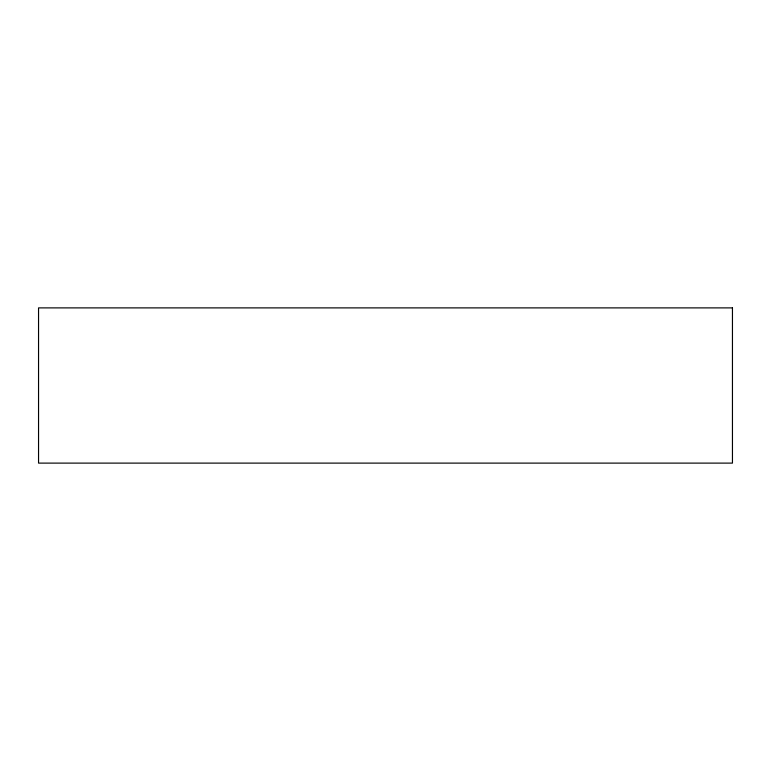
<?xml version="1.0" encoding="UTF-8"?>
<svg xmlns="http://www.w3.org/2000/svg" width="771" height="771" viewBox="0 0 771 771"><rect width="100%" height="100%" fill="white"/><g stroke="black" fill="none" stroke-linecap="round" stroke-linejoin="round"><path stroke-width="1.16" d="M732.45 307.889L38.55 307.889L38.55 463.111L732.45 463.111L732.45 307.889"/></g></svg>
